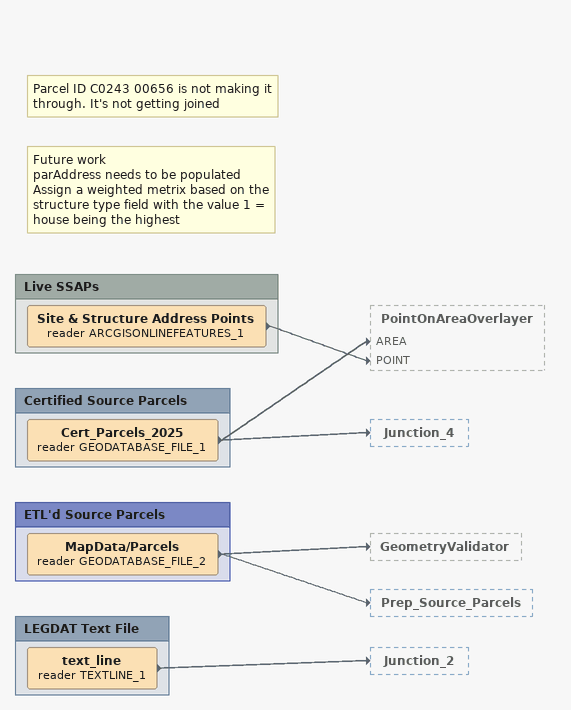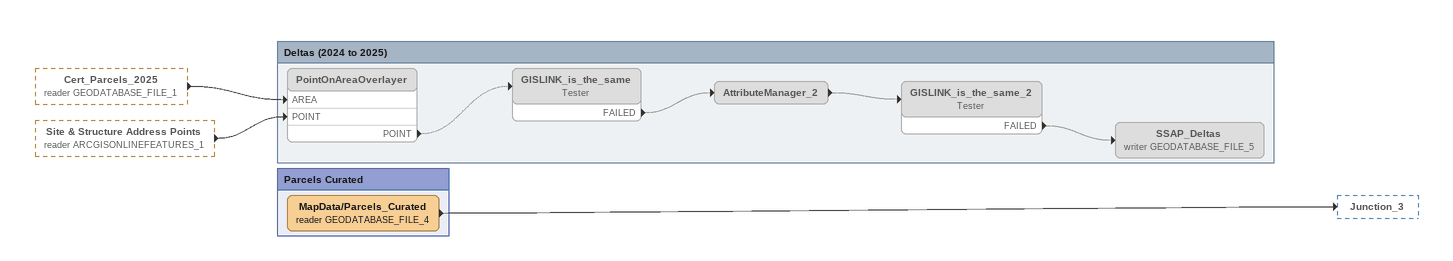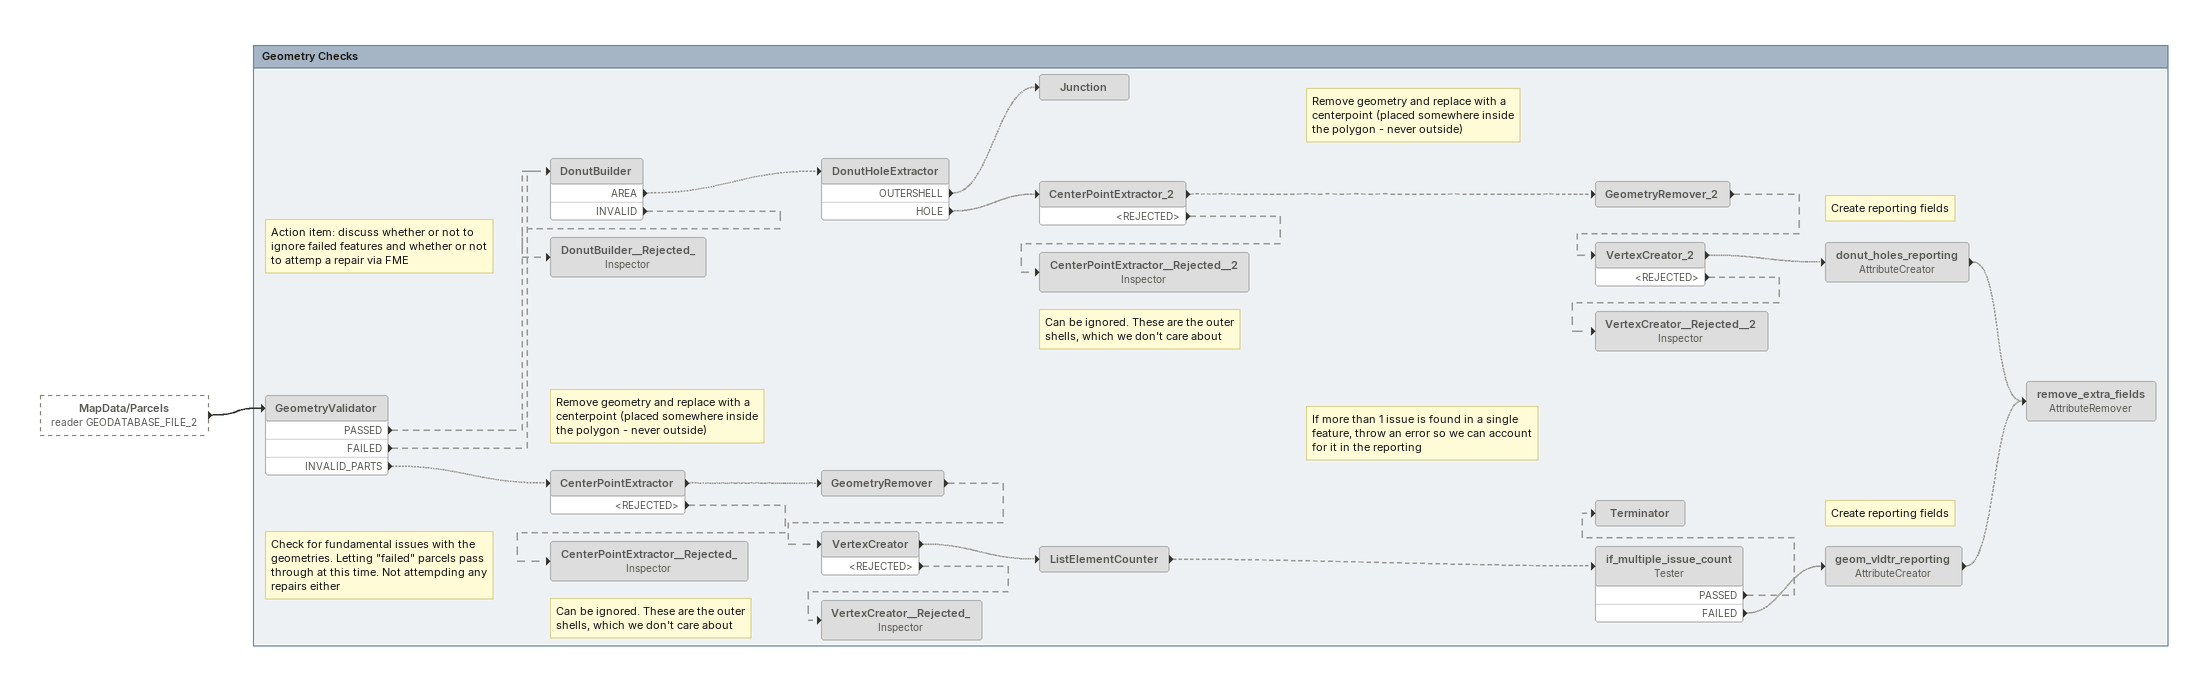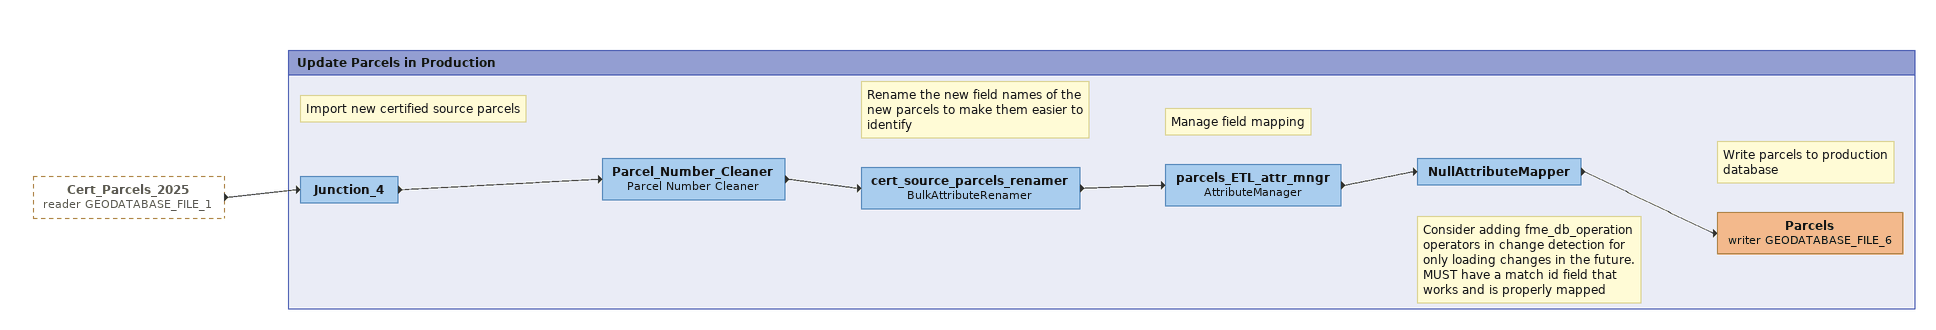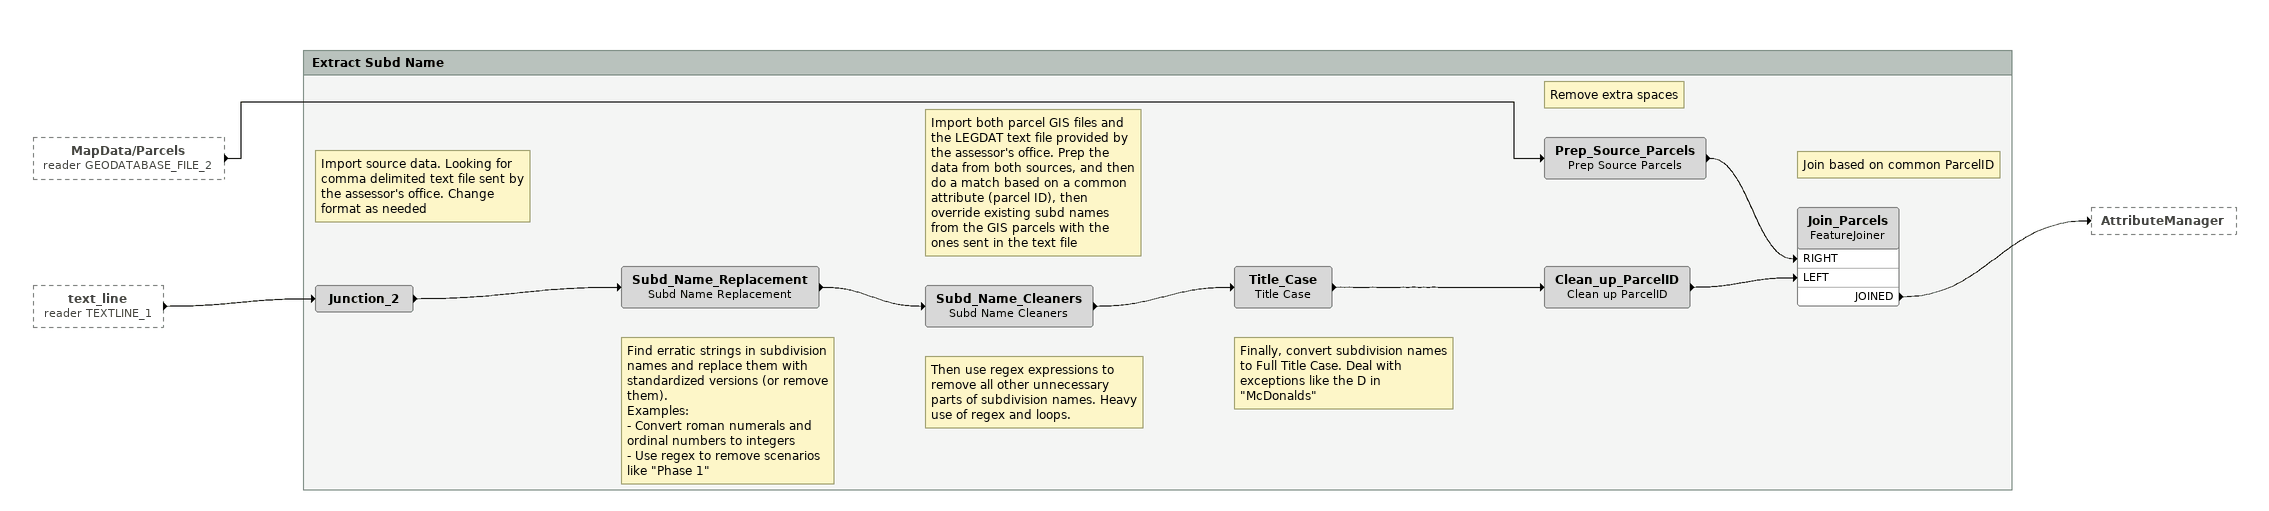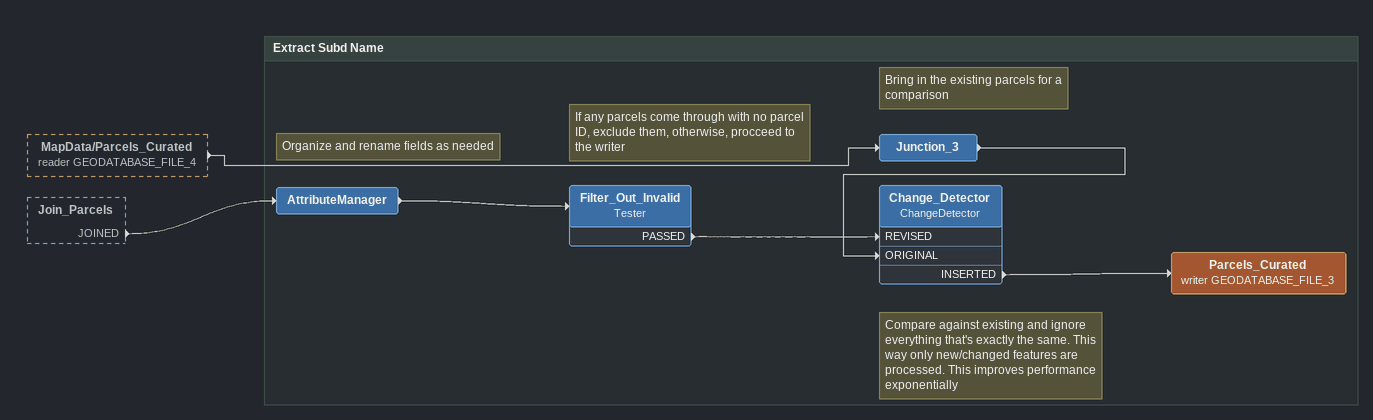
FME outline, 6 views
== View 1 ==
Note: Parcel ID C0243 00656 is not making it through. It's not getting joined
Note: Future work / parAddress needs to be populated / Assign a weighted metrix based on the structure type field with the value 1 = house being the highest

Bookmark: Live SSAPs
Site & Structure Address Points (reader ARCGISONLINEFEATURES_1)
    -> PointOnAreaOverlayer [POINT]

Bookmark: Certified Source Parcels
Cert_Parcels_2025 (reader GEODATABASE_FILE_1)
    -> Junction_4
    -> PointOnAreaOverlayer [AREA]

Bookmark: ETL'd Source Parcels
MapData/Parcels (reader GEODATABASE_FILE_2)
    -> GeometryValidator
    -> Prep_Source_Parcels

Bookmark: LEGDAT Text File
text_line (reader TEXTLINE_1)
    -> Junction_2

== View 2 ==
Cert_Parcels_2025 (reader GEODATABASE_FILE_1) [outside]
    -> PointOnAreaOverlayer [AREA]
Site & Structure Address Points (reader ARCGISONLINEFEATURES_1) [outside]
    -> PointOnAreaOverlayer [POINT]

Bookmark: Deltas (2024 to 2025)
PointOnAreaOverlayer [off]
    POINT -> GISLINK_is_the_same [off]
GISLINK_is_the_same: Tester [off]
    FAILED -> AttributeManager_2 [off]
AttributeManager_2 [off]
    -> GISLINK_is_the_same_2 [off]
GISLINK_is_the_same_2: Tester [off]
    FAILED -> SSAP_Deltas (writer GEODATABASE_FILE_5) [off]
SSAP_Deltas (writer GEODATABASE_FILE_5) [off]

Bookmark: Parcels Curated
MapData/Parcels_Curated (reader GEODATABASE_FILE_4)
    -> Junction_3

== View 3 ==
MapData/Parcels (reader GEODATABASE_FILE_2) [outside]
    -> GeometryValidator

Bookmark: Geometry Checks
Note: Check for fundamental issues with the geometries. Letting "failed" parcels pass through at this time. Not attempding any repairs either
GeometryValidator [off]
    PASSED -> DonutBuilder [off]
    FAILED -> DonutBuilder [off]
    INVALID_PARTS -> CenterPointExtractor [off]
DonutBuilder [off]
    AREA -> DonutHoleExtractor [off]
    INVALID -> DonutBuilder__Rejected_ [off]
DonutHoleExtractor [off]
    OUTERSHELL -> Junction [off]
    HOLE -> CenterPointExtractor_2 [off]
Note: Remove geometry and replace with a centerpoint (placed somewhere inside the polygon - never outside)
Junction [off]
CenterPointExtractor_2 [off]
    -> GeometryRemover_2 [off]
    <REJECTED> -> CenterPointExtractor__Rejected__2 [off]
GeometryRemover_2 [off]
    -> VertexCreator_2 [off]
VertexCreator_2 [off]
    -> donut_holes_reporting [off]
    <REJECTED> -> VertexCreator__Rejected__2 [off]
Note: Create reporting fields
donut_holes_reporting: AttributeCreator [off]
    -> remove_extra_fields [off]
VertexCreator__Rejected__2: Inspector [off]
Note: Can be ignored. These are the outer shells, which we don't care about
CenterPointExtractor__Rejected__2: Inspector [off]
Note: Action item: discuss whether or not to ignore failed features and whether or not to attemp a repair via FME
DonutBuilder__Rejected_: Inspector [off]
Note: Remove geometry and replace with a centerpoint (placed somewhere inside the polygon - never outside)
CenterPointExtractor [off]
    -> GeometryRemover [off]
    <REJECTED> -> CenterPointExtractor__Rejected_ [off]
GeometryRemover [off]
    -> VertexCreator [off]
VertexCreator [off]
    -> ListElementCounter [off]
    <REJECTED> -> VertexCreator__Rejected_ [off]
ListElementCounter [off]
    -> if_multiple_issue_count [off]
if_multiple_issue_count: Tester [off]
    PASSED -> Terminator [off]
    FAILED -> geom_vldtr_reporting [off]
Note: If more than 1 issue is found in a single feature, throw an error so we can account for it in the reporting
Terminator [off]
Note: Create reporting fields
geom_vldtr_reporting: AttributeCreator [off]
    -> remove_extra_fields [off]
remove_extra_fields: AttributeRemover [off]
VertexCreator__Rejected_: Inspector [off]
Note: Can be ignored. These are the outer shells, which we don't care about
CenterPointExtractor__Rejected_: Inspector [off]

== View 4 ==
Cert_Parcels_2025 (reader GEODATABASE_FILE_1) [outside]
    -> Junction_4

Bookmark: Update Parcels in Production
Note: Import new certified source parcels
Junction_4
    -> Parcel_Number_Cleaner
Parcel_Number_Cleaner: Parcel Number Cleaner
    -> cert_source_parcels_renamer
Note: Rename the new field names of the new parcels to make them easier to identify
cert_source_parcels_renamer: BulkAttributeRenamer
    -> parcels_ETL_attr_mngr
Note: Manage field mapping
parcels_ETL_attr_mngr: AttributeManager
    -> NullAttributeMapper
Note: Consider adding fme_db_operation operators in change detection for only loading changes in the future. MUST have a match id field that works and is properly mapped
NullAttributeMapper
    -> Parcels (writer GEODATABASE_FILE_6)
Note: Write parcels to production database
Parcels (writer GEODATABASE_FILE_6)

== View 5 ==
MapData/Parcels (reader GEODATABASE_FILE_2) [outside]
    -> Prep_Source_Parcels
text_line (reader TEXTLINE_1) [outside]
    -> Junction_2

Bookmark: Extract Subd Name
Note: Remove extra spaces
Prep_Source_Parcels: Prep Source Parcels
    -> Join_Parcels [RIGHT]
Note: Import source data. Looking for comma delimited text file sent by the assessor's office. Change format as needed
Junction_2
    -> Subd_Name_Replacement
Note: Find erratic strings in subdivision names and replace them with standardized versions (or remove them). / Examples: / - Convert roman numerals and ordinal numbers to integers / - Use regex to remove scenarios like "Phase 1"
Subd_Name_Replacement: Subd Name Replacement
    -> Subd_Name_Cleaners
Note: Import both parcel GIS files and the LEGDAT text file provided by the assessor's office. Prep the data from both sources, and then do a match based on a common attribute (parcel ID), then override existing subd names from the GIS parcels with the ones sent in the text file
Note: Then use regex expressions to remove all other unnecessary parts of subdivision names. Heavy use of regex and loops.
Subd_Name_Cleaners: Subd Name Cleaners
    -> Title_Case
Note: Finally, convert subdivision names to Full Title Case. Deal with exceptions like the D in "McDonalds"
Title_Case: Title Case
    -> Clean_up_ParcelID
Clean_up_ParcelID: Clean up ParcelID
    -> Join_Parcels [LEFT]
Note: Join based on common ParcelID
Join_Parcels: FeatureJoiner
    JOINED -> AttributeManager

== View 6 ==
MapData/Parcels_Curated (reader GEODATABASE_FILE_4) [outside]
    -> Junction_3
Join_Parcels [outside]
    JOINED -> AttributeManager

Bookmark: Extract Subd Name
Note: Organize and rename fields as needed
AttributeManager
    -> Filter_Out_Invalid
Note: If any parcels come through with no parcel ID, exclude them, otherwise, procceed to the writer
Filter_Out_Invalid: Tester
    PASSED -> Change_Detector [REVISED]
Note: Bring in the existing parcels for a comparison
Junction_3
    -> Change_Detector [ORIGINAL]
Note: Compare against existing and ignore everything that's exactly the same. This way only new/changed features are processed. This improves performance exponentially
Change_Detector: ChangeDetector
    INSERTED -> Parcels_Curated (writer GEODATABASE_FILE_3)
Parcels_Curated (writer GEODATABASE_FILE_3)
